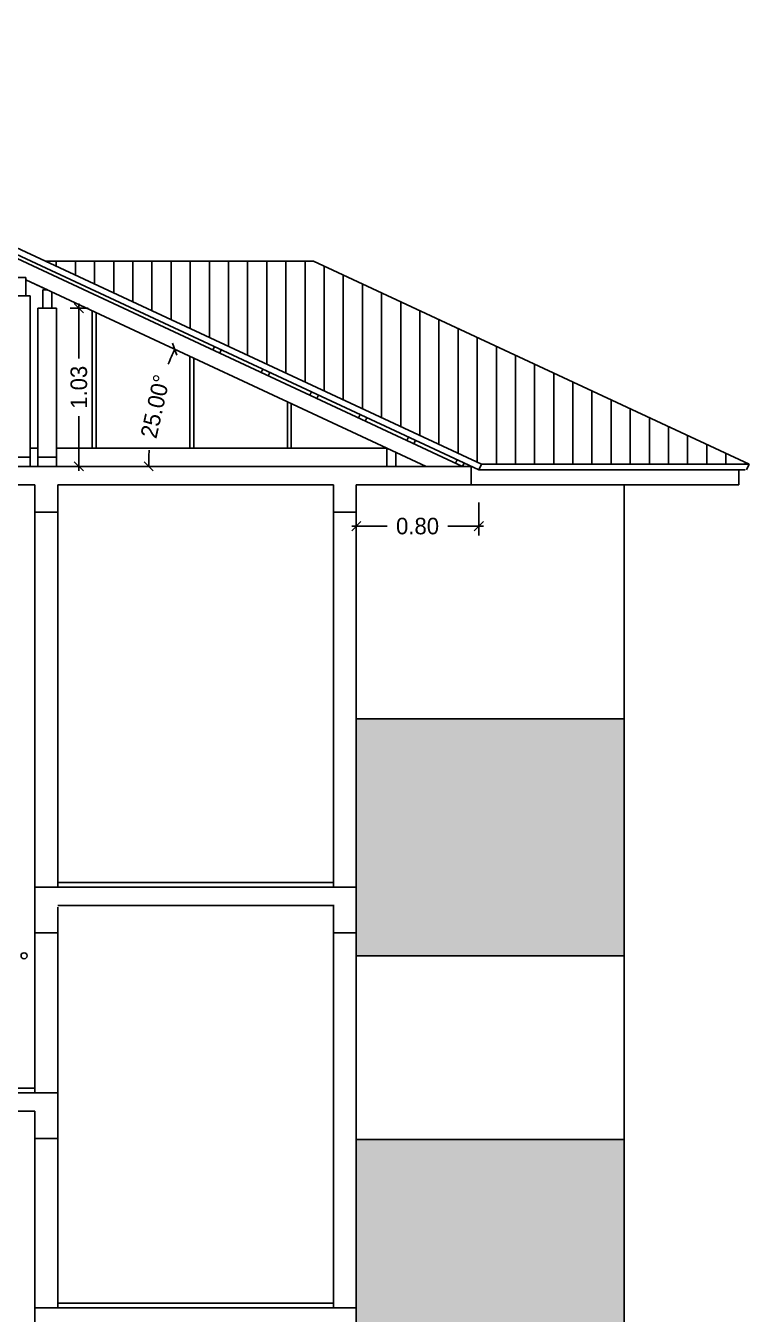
# Model space of a CAD drawing. Extents: x -18 to 75.6, y 22.6 to 43.7.
# Drawn here: x -3.57 to 1.15, y 32.19 to 40.61 of the extents above; entities that cross this region are included whole.
import ezdxf

# ---------------------------------------------------------------- set-up
doc = ezdxf.new("R2010")
doc.units = 0
doc.header["$LTSCALE"] = 2
doc.layers.get('0').update_dxf_attribs({"linetype": 'CONTINUOUS'})
doc.layers.get('DEFPOINTS').update_dxf_attribs({"linetype": 'CONTINUOUS'})
for name, color, linetype in [('CONCRETO', 5, 'CONTINUOUS'), ('COTAS', 244, 'CONTINUOUS'), ('MADEIRAMENTODETELHADO', 244, 'CONTINUOUS'), ('PAREDE', 7, 'CONTINUOUS'), ('PAREDECORTE', 3, 'CONTINUOUS'), ('PAREDES', 7, 'CONTINUOUS'), ('PISO', 30, 'CONTINUOUS'), ('TELHADO', 30, 'CONTINUOUS'), ('TERRENOEMCORTE', 244, 'CONTINUOUS'), ('TEXTO', 1, 'CONTINUOUS')]:
    doc.layers.add(name, color=color, linetype=linetype)
doc.dimstyles.get("Standard").update_dxf_attribs({"dimtxt": 0.18, "dimasz": 0.18, "dimexe": 0.18, "dimexo": 0.0625, "dimgap": 0.09, "dimtad": 0, "dimtih": 1, "dimtoh": 1, "dimdec": 4, "dimzin": 0, "dimtxsty": 'STANDARD', "dimcen": 0.09, "dimazin": 3, "dimtfac": 1, "dimtdec": 4, "dimtofl": 0, "dimtmove": 0, "dimatfit": 3, "dimtolj": 1, "dimtzin": 0})

# ---------------------------------------------------------------- blocks, each defined once
blk = doc.blocks.new('*X174')
at = {"color": 0, "ltscale": 0.2}
for p, q in [((-3.375, 39.0366), (-3.375, 39.0691)), ((-3.25, 38.9783), (-3.25, 39.0691)), ((-3.125, 38.92), (-3.125, 39.0691)), ((-3, 38.8618), (-3, 39.0691)), ((-2.875, 38.8035), (-2.875, 39.0691)), ((-2.75, 38.7452), (-2.75, 39.0691)), ((-2.625, 38.6869), (-2.625, 39.0691)), ((-2.5, 38.6286), (-2.5, 39.0691)), ((-2.375, 38.5703), (-2.375, 39.0691)), ((-2.25, 38.512), (-2.25, 39.0691)), ((-2.125, 38.4537), (-2.125, 39.0691)), ((-2, 38.3954), (-2, 39.0691)), ((-1.875, 38.3372), (-1.875, 39.0691)), ((-1.75, 38.2789), (-1.75, 39.0691)), ((-1.625, 38.2206), (-1.625, 39.0366)), ((-1.5, 38.1623), (-1.5, 38.9783)), ((-1.375, 38.104), (-1.375, 38.92)), ((-1.25, 38.0457), (-1.25, 38.8618)), ((-1.125, 37.9874), (-1.125, 38.8035)), ((-1, 37.9291), (-1, 38.7452)), ((-0.875, 37.8709), (-0.875, 38.6869)), ((-0.75, 37.8126), (-0.75, 38.6286)), ((-0.625, 37.7543), (-0.625, 38.5703)), ((-0.5, 37.7416), (-0.5, 38.512)), ((-0.375, 37.7416), (-0.375, 38.4537)), ((-0.25, 37.7416), (-0.25, 38.3954)), ((-0.125, 37.7416), (-0.125, 38.3372)), ((0, 37.7416), (0, 38.2789)), ((0.125, 37.7416), (0.125, 38.2206)), ((0.25, 37.7416), (0.25, 38.1623)), ((0.375, 37.7416), (0.375, 38.104)), ((0.5, 37.7416), (0.5, 38.0457)), ((0.625, 37.7416), (0.625, 37.9874)), ((0.75, 37.7416), (0.75, 37.9291)), ((0.875, 37.7416), (0.875, 37.8709)), ((1, 37.7416), (1, 37.8126)), ((1.125, 37.7416), (1.125, 37.7543))]:
    blk.add_line(p, q, dxfattribs=at)
blk = doc.blocks.new('_OBLIQUE')
at = {"color": 0, "linetype": 'BYBLOCK'}
blk.add_line((-0.5, -0.5), (0.5, 0.5), dxfattribs=at)
blk = doc.blocks.new('*D203')
at = {"color": 244, "linetype": 'BYBLOCK', "ltscale": 0.2}
for start, end in [(155, 158.3598), (176.6402, 180)]:
    blk.add_arc((-0.9581, 37.7275), 1.813, start, end, dxfattribs=at)
at = {"layer": 'DEFPOINTS', "color": 0, "linetype": 'BYBLOCK', "ltscale": 0.2}
for p in [(-3.7347, 39.0223), (-2.6949, 38.2475), (-6.1747, 37.7275), (-0.9581, 37.7275), (-0.6647, 37.7275)]:
    blk.add_point(p, dxfattribs=at)
at = {"color": 244, "linetype": 'BYBLOCK', "ltscale": 0.2, "xscale": 0.06, "yscale": 0.06, "zscale": 0.06}
for p, rotation in [((-2.6012, 38.4938), 65.00000000000065), ((-2.7711, 37.7275), 269.9999999999999)]:
    blk.add_blockref('_OBLIQUE', p, dxfattribs=dict(at, rotation=rotation))
at = {"color": 30, "linetype": 'BYBLOCK', "ltscale": 0.2, "insert": (-2.7281, 38.1199), "char_height": 0.108, "attachment_point": 5, "rotation": 77.5}
blk.add_mtext('\\A1;25.00°', dxfattribs=at)
blk = doc.blocks.new('*D206')
at = {"color": 244, "linetype": 'BYBLOCK', "ltscale": 0.2}
for p, q in [((-4.5047, 38.8417), (-4.6422, 38.8417)), ((-4.5822, 38.8717), (-4.5822, 38.4466)), ((-4.5822, 37.6975), (-4.5822, 38.1226)), ((-4.5047, 37.7275), (-4.6422, 37.7275))]:
    blk.add_line(p, q, dxfattribs=at)
at = {"layer": 'DEFPOINTS', "color": 0, "linetype": 'BYBLOCK', "ltscale": 0.2}
for p in [(-3.6647, 38.8417), (-4.5822, 37.7275), (-3.6647, 37.7275)]:
    blk.add_point(p, dxfattribs=at)
at = {"color": 244, "linetype": 'BYBLOCK', "ltscale": 0.2, "xscale": 0.06, "yscale": 0.06, "zscale": 0.06}
for p, rotation in [((-4.5822, 38.8417), 90), ((-4.5822, 37.7275), 270)]:
    blk.add_blockref('_OBLIQUE', p, dxfattribs=dict(at, rotation=rotation))
at = {"color": 30, "linetype": 'BYBLOCK', "ltscale": 0.2, "insert": (-4.5822, 38.2846), "char_height": 0.108, "attachment_point": 5, "rotation": 90}
blk.add_mtext('\\A1;1.11', dxfattribs=at)
blk = doc.blocks.new('*D207')
at = {"color": 244, "linetype": 'BYBLOCK', "ltscale": 0.2}
for p, q in [((-2.5347, 38.7618), (-2.4172, 38.7618)), ((-2.4772, 38.7918), (-2.4772, 38.4337)), ((-2.4772, 37.6975), (-2.4772, 38.0557)), ((-2.5347, 37.7275), (-2.4172, 37.7275))]:
    blk.add_line(p, q, dxfattribs=at)
at = {"layer": 'DEFPOINTS', "color": 0, "linetype": 'BYBLOCK', "ltscale": 0.2}
for p in [(-3.3747, 38.7618), (-3.3747, 37.7275), (-2.4772, 37.7275)]:
    blk.add_point(p, dxfattribs=at)
at = {"color": 244, "linetype": 'BYBLOCK', "ltscale": 0.2, "xscale": 0.06, "yscale": 0.06, "zscale": 0.06}
for p, rotation in [((-2.4772, 38.7618), 90), ((-2.4772, 37.7275), 270)]:
    blk.add_blockref('_OBLIQUE', p, dxfattribs=dict(at, rotation=rotation))
at = {"color": 30, "linetype": 'BYBLOCK', "ltscale": 0.2, "insert": (-2.4772, 38.2447), "char_height": 0.108, "attachment_point": 5, "rotation": 90}
blk.add_mtext('\\A1;1.03', dxfattribs=at)
blk = doc.blocks.new('*D242')
at = {"color": 244, "linetype": 'BYBLOCK', "ltscale": 0.2}
for p, q in [((-0.6147, 36.8653), (-0.6147, 36.6508)), ((-1.4147, 36.7675), (-1.4147, 36.6508)), ((-1.4447, 36.7108), (-1.2127, 36.7108)), ((-0.5847, 36.7108), (-0.8167, 36.7108))]:
    blk.add_line(p, q, dxfattribs=at)
at = {"layer": 'DEFPOINTS', "color": 0, "linetype": 'BYBLOCK', "ltscale": 0.2}
for p in [(-0.6147, 37.7053), (-1.4147, 37.6075), (-0.6147, 36.7108)]:
    blk.add_point(p, dxfattribs=at)
at = {"color": 244, "linetype": 'BYBLOCK', "ltscale": 0.2, "xscale": 0.06, "yscale": 0.06, "zscale": 0.06, "rotation": 180}
blk.add_blockref('_OBLIQUE', (-1.4147, 36.7108), dxfattribs=at)
at = {"color": 244, "linetype": 'BYBLOCK', "ltscale": 0.2, "xscale": 0.06, "yscale": 0.06, "zscale": 0.06}
blk.add_blockref('_OBLIQUE', (-0.6147, 36.7108), dxfattribs=at)
at = {"color": 30, "linetype": 'BYBLOCK', "ltscale": 0.2, "insert": (-1.0147, 36.7108), "char_height": 0.108, "attachment_point": 5}
blk.add_mtext('\\A1;0.80', dxfattribs=at)

msp = doc.modelspace()

# ---------------------------------------------------------------- linework, layer by layer
at = {"layer": 'CONCRETO', "color": 244, "linetype": 'CONTINUOUS', "ltscale": 0.2}
msp.add_line((-3.6647, 37.7875), (-3.5447, 37.7875), dxfattribs=at)
at = {"layer": 'CONCRETO', "color": 30, "linetype": 'CONTINUOUS', "ltscale": 0.2}
msp.add_line((-3.4947, 37.7875), (-3.3747, 37.7875), dxfattribs=at)
at = {"layer": 'CONCRETO', "color": 5, "ltscale": 0.2}
for p, q in [((-3.5147, 37.7275), (-8.1947, 37.7275)), ((-3.5147, 37.7275), (-1.4147, 37.7275)), ((-6.7447, 37.6075), (-3.5147, 37.6075)), ((-3.5147, 37.6075), (-3.5147, 37.4275)), ((-3.3647, 37.6075), (-1.5647, 37.6075)), ((-3.3647, 37.4275), (-3.3647, 37.6075)), ((-1.5647, 37.4275), (-1.5647, 37.6075)), ((-1.4147, 37.6075), (-1.4147, 37.4275)), ((-3.5147, 37.4275), (-3.3647, 37.4275)), ((-1.5647, 37.4275), (-1.4147, 37.4275)), ((-3.5147, 34.9775), (-1.4147, 34.9775)), ((-3.5147, 34.9775), (-3.5147, 34.6775)), ((-1.4147, 34.9775), (-1.4147, 34.6775)), ((-3.3647, 34.8575), (-1.5647, 34.8575)), ((-3.3647, 34.6775), (-3.3647, 34.8452)), ((-1.5647, 34.6775), (-1.5647, 34.8613)), ((-3.5147, 34.6775), (-3.3647, 34.6775)), ((-1.5647, 34.6775), (-1.4147, 34.6775)), ((-4.7147, 33.6331), (-3.3647, 33.6331)), ((-3.3647, 33.6331), (-3.3647, 33.3331)), ((-4.4311, 33.5131), (-3.5147, 33.5131)), ((-3.5147, 33.5131), (-3.5147, 33.3331)), ((-3.5147, 33.3331), (-3.3647, 33.3331)), ((-3.5147, 32.2275), (-1.4147, 32.2275)), ((-3.5147, 32.2275), (-3.5147, 31.9275)), ((-1.4147, 32.2275), (-1.4147, 31.9275))]:
    msp.add_line(p, q, dxfattribs=at)
at = {"layer": 'CONCRETO', "color": 5, "linetype": 'CONTINUOUS', "ltscale": 0.2}
for p, q in [((-6.1747, 37.7275), (-0.6647, 37.7275)), ((-0.6647, 37.6075), (-0.6647, 37.7275)), ((-1.4147, 37.6075), (-0.6647, 37.6075))]:
    msp.add_line(p, q, dxfattribs=at)
at = {"layer": 'MADEIRAMENTODETELHADO', "color": 244, "ltscale": 0.2}
for p, q in [((-2.3528, 38.4883), (-2.3423, 38.5109)), ((-2.3075, 38.4671), (-2.2969, 38.4898)), ((-2.0356, 38.3403), (-2.0251, 38.363)), ((-1.9903, 38.3192), (-1.9797, 38.3419)), ((-1.7184, 38.1924), (-1.7078, 38.2151)), ((-1.6731, 38.1713), (-1.6625, 38.1939)), ((-1.4012, 38.0445), (-1.3906, 38.0672)), ((-1.3559, 38.0234), (-1.3453, 38.046)), ((-1.084, 37.8966), (-1.0734, 37.9192)), ((-1.0387, 37.8755), (-1.0281, 37.8981)), ((-0.7668, 37.7487), (-0.7562, 37.7713)), ((-0.7215, 37.7275), (-0.7109, 37.7502)), ((-0.6147, 37.7053), (-0.5978, 37.7416))]:
    msp.add_line(p, q, dxfattribs=at)
at = {"layer": 'PAREDE', "color": 244, "ltscale": 0.2}
for p, q in [((0.3353, 26.2975), (0.3353, 37.6075)), ((0.3353, 26.0575), (0.3353, 37.4118))]:
    msp.add_line(p, q, dxfattribs=at)
at = {"layer": 'PAREDE', "color": 253, "ltscale": 0.2}
for points in [[(-1.4147, 36.0775), (0.3353, 36.0775), (-1.4147, 34.5275), (0.3353, 34.5275)], [(-1.4147, 33.3275), (0.3353, 33.3275), (-1.4147, 31.7775), (0.3353, 31.7775)]]:
    msp.add_solid(points, dxfattribs=at)
at = {"layer": 'PAREDECORTE', "color": 3, "ltscale": 0.2}
for p, q in [((-3.5147, 34.9775), (-3.5147, 37.4275)), ((-3.3647, 34.9775), (-3.3647, 37.4275)), ((-1.5647, 34.9775), (-1.5647, 37.4275)), ((-1.4147, 34.9775), (-1.4147, 37.4275)), ((-3.5147, 33.6331), (-3.5147, 34.6775)), ((-3.3647, 33.6331), (-3.3647, 34.6775)), ((-1.5647, 32.2275), (-1.5647, 34.6775)), ((-1.4147, 32.2275), (-1.4147, 34.6775)), ((-3.5147, 32.2275), (-3.5147, 33.3331)), ((-3.3647, 32.2275), (-3.3647, 33.3331))]:
    msp.add_line(p, q, dxfattribs=at)
at = {"layer": 'PAREDECORTE', "color": 30, "ltscale": 0.2}
msp.add_circle((-3.585, 34.528), 0.02, dxfattribs=at)
at = {"layer": 'PAREDES', "color": 30, "ltscale": 0.2}
for p, q in [((-1.6947, 39.0691), (-3.4447, 39.0691)), ((-3.4947, 37.7275), (-3.4947, 38.7618)), ((-3.3747, 37.7275), (-3.3747, 38.7618)), ((-0.5978, 37.7416), (1.1522, 37.7416)), ((1.1353, 37.7053), (1.1522, 37.7416)), ((-0.6147, 37.7053), (1.1263, 37.7053)), ((-0.6647, 37.6075), (1.0853, 37.6075))]:
    msp.add_line(p, q, dxfattribs=at)
at = {"layer": 'PAREDES', "color": 30, "linetype": 'CONTINUOUS', "ltscale": 0.3}
msp.add_line((1.1522, 37.7416), (-1.6947, 39.0691), dxfattribs=at)
at = {"layer": 'PAREDES', "color": 244, "ltscale": 0.2}
msp.add_line((-3.5447, 37.7275), (-3.5447, 38.8417), dxfattribs=at)
at = {"layer": 'PAREDES', "color": 30, "linetype": 'CONTINUOUS', "ltscale": 0.2}
msp.add_line((1.0853, 37.6075), (1.0853, 37.7053), dxfattribs=at)
at = {"layer": 'PISO', "color": 255, "ltscale": 0.2}
for p, q in [((-1.4147, 36.0775), (0.3353, 36.0775)), ((-1.4147, 34.5275), (0.3353, 34.5275)), ((-1.4147, 33.3275), (0.3353, 33.3275))]:
    msp.add_line(p, q, dxfattribs=at)
at = {"layer": 'PISO', "color": 30, "ltscale": 0.2}
for p, q in [((-3.3647, 35.0075), (-1.5647, 35.0075)), ((-4.7447, 33.6631), (-3.5147, 33.6631)), ((-3.3647, 32.2575), (-1.5647, 32.2575))]:
    msp.add_line(p, q, dxfattribs=at)
at = {"layer": 'TELHADO', "color": 244, "linetype": 'CONTINUOUS', "ltscale": 0.3}
for p, q in [((-0.5978, 37.7416), (-6.7447, 40.6079)), ((-0.6147, 37.7053), (-6.7447, 40.5638)), ((-0.7215, 37.7275), (-6.7447, 40.5362)), ((-3.574, 38.9617), (-3.634, 38.9617)), ((-3.574, 38.8417), (-3.574, 38.9617)), ((-3.4319, 38.8818), (-3.574, 38.948)), ((-0.9581, 37.7275), (-3.574, 38.9473)), ((-3.6647, 38.8417), (-3.5447, 38.8417))]:
    msp.add_line(p, q, dxfattribs=at)
at = {"layer": 'TELHADO', "color": 30, "linetype": 'CONTINUOUS', "ltscale": 0.3}
for p, q in [((-3.464, 38.8818), (-3.464, 38.7618)), ((-3.4319, 38.8818), (-3.464, 38.8818)), ((-3.404, 38.7618), (-3.404, 38.8681)), ((-3.4947, 38.7618), (-3.3747, 38.7618))]:
    msp.add_line(p, q, dxfattribs=at)
at = {"layer": 'TELHADO', "color": 30, "ltscale": 0.2}
for p, q in [((-3.1397, 38.7448), (-3.1397, 37.847)), ((-3.1147, 38.7332), (-3.1147, 37.847)), ((-2.5022, 38.4476), (-2.5022, 37.847)), ((-2.4772, 38.4359), (-2.4772, 37.847)), ((-1.8647, 38.1503), (-1.8647, 37.847)), ((-1.8397, 38.1386), (-1.8397, 37.847)), ((-3.4947, 37.847), (-3.5447, 37.847)), ((-3.4947, 37.847), (-3.5447, 37.847)), ((-1.216, 37.847), (-3.3747, 37.847))]:
    msp.add_line(p, q, dxfattribs=at)
at = {"layer": 'TERRENOEMCORTE', "color": 244, "ltscale": 0.2}
for points in [[(-1.216, 37.727), (-1.216, 37.847), (-1.2143, 37.847)], [(-1.156, 37.8198), (-1.156, 37.727), (-1.216, 37.727)]]:
    msp.add_lwpolyline(points, dxfattribs=at)

# ---------------------------------------------------------------- block references
at = {"layer": 'PAREDES', "color": 30, "ltscale": 0.2}
msp.add_blockref('*X174', (0, 0), dxfattribs=at)

# ---------------------------------------------------------------- dimensions: what is measured, and where the dimension line sits
at = {"layer": 'COTAS', "color": 244, "ltscale": 0.2}
for base, p1, p2, picture, middle, set_off in [((-3.903, 37.7275), (-2.9855, 38.8417), (-2.9855, 37.7275), '*D206', (-3.903, 38.2846), (0.6792, 0)), ((-3.2272, 37.7275), (-4.1247, 38.7618), (-4.1247, 37.7275), '*D207', (-3.2272, 38.2447), (-0.75, 0))]:
    dim = msp.add_linear_dim(base=base, p1=p1, p2=p2, angle=90, dimstyle='STANDARD', override={"dimscale": 0.6, "dimasz": 0.1, "dimexe": 0.1, "dimexo": 1.4, "dimtih": 0, "dimtoh": 0, "dimdec": 2, "dimblk1": 'OBLIQUE', "dimblk2": 'OBLIQUE', "dimsah": 1, "dimdle": 0.05, "dimclrd": 244, "dimclre": 244, "dimclrt": 30}, dxfattribs=at)
    dim.commit()
    dim.dimension.update_dxf_attribs({"geometry": picture, "text_midpoint": middle, "insert": set_off})
at = {"layer": 'TELHADO', "color": 244, "ltscale": 0.2}
dim = msp.add_linear_dim(base=(-0.6147, 37.3367), p1=(-1.4147, 38.2334), p2=(-0.6147, 38.3312), dimstyle='STANDARD', override={"dimscale": 0.6, "dimasz": 0.1, "dimexe": 0.1, "dimexo": 1.4, "dimtih": 0, "dimtoh": 0, "dimdec": 2, "dimblk1": 'OBLIQUE', "dimblk2": 'OBLIQUE', "dimsah": 1, "dimdle": 0.05, "dimclrd": 244, "dimclre": 244, "dimclrt": 30}, dxfattribs=at)
dim.commit()
dim.dimension.update_dxf_attribs({"geometry": '*D242', "text_midpoint": (-1.0147, 37.3367), "insert": (0, 0.6259)})
at = {"layer": 'TEXTO', "color": 244, "ltscale": 0.2}
dim = msp.add_angular_dim_2l(base=(-2.7613, 37.9157), line1=((-6.1747, 37.7275), (-0.6647, 37.7275)), line2=((-0.9581, 37.7275), (-3.7347, 39.0223)), dimstyle='STANDARD', override={"dimscale": 0.6, "dimasz": 0.1, "dimexe": 0.1, "dimexo": 1.4, "dimtih": 0, "dimtoh": 0, "dimdec": 2, "dimblk1": 'OBLIQUE', "dimblk2": 'OBLIQUE', "dimsah": 1, "dimdle": 0.05, "dimclrd": 244, "dimclre": 244, "dimclrt": 30}, dxfattribs=at)
dim.commit()
dim.dimension.update_dxf_attribs({"geometry": '*D203', "text_midpoint": (-2.7281, 38.1199)})

doc.saveas('drawing.dxf')
